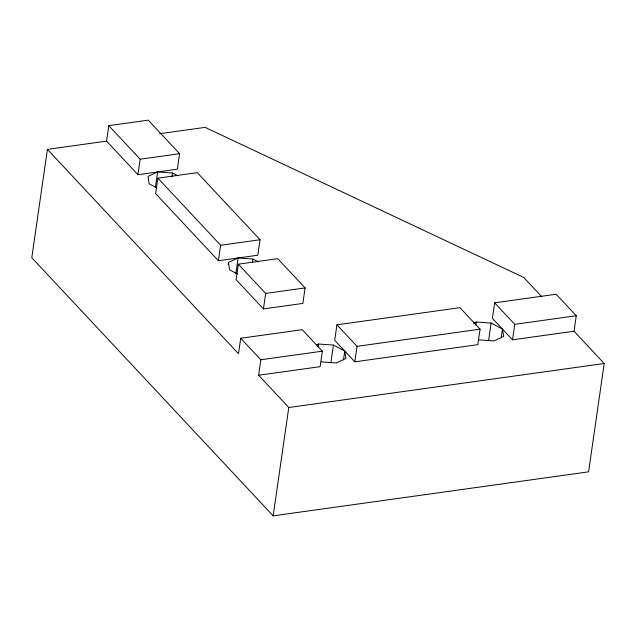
<?xml version="1.0" encoding="UTF-8"?>
<svg xmlns="http://www.w3.org/2000/svg" width="636" height="636" viewBox="0 0 636 636"><rect width="100%" height="100%" fill="white"/><g stroke="black" fill="none" stroke-linecap="round" stroke-linejoin="round"><path stroke-width="0.95" d="M106.554 141.128L108.78 125.65L148.212 120.148L179.591 153.705L177.357 169.184L137.933 174.685L106.554 141.128L47.414 149.381L31.8 257.723L273.17 515.852L588.586 471.84L604.2 363.498L574.03 331.229L576.256 315.75L556.142 294.237L494.641 302.823L492.407 318.302L512.521 339.815L574.03 331.229M137.933 174.685L140.159 159.207L108.78 125.65M155.391 187.548L157.649 171.935L172.507 172.992L177.738 175.759M157.863 178.136L155.629 193.614L218.387 260.728L257.819 255.227L260.045 239.748L197.287 172.634L157.863 178.136L220.62 245.25L218.387 260.728M171.943 176.895L172.507 172.992M228.149 264.409L228.427 262.461L238.103 257.978L252.961 259.035L258.192 261.801M235.853 273.591L238.103 257.978M238.317 264.179L236.091 279.657L263.447 308.913L302.871 303.412L305.097 287.933L277.749 258.677L238.317 264.179L265.673 293.435L263.447 308.913M240.726 338.257L260.84 359.769L258.614 375.24L320.115 366.662L322.349 351.183L302.235 329.671L240.726 338.257L238.5 353.735L47.414 149.381M252.54 261.968L252.961 259.035M273.17 515.852L288.784 407.509L258.614 375.24M318.135 346.946L318.557 344.02L333.415 345.078L344.76 351.064L345.936 358.466L336.261 362.949L321.403 361.892M330.887 362.647L333.415 345.078M336.929 324.829L334.703 340.308L354.816 361.82L477.827 344.656L480.053 329.178L459.939 307.665L336.929 324.829L357.042 346.342L354.816 361.82M343.488 359.849L344.76 351.064M475.847 324.94L476.269 322.015L491.127 323.072L502.464 329.058L503.64 336.46L493.965 340.944L479.107 339.878M488.591 340.642L491.127 323.072M501.2 337.843L502.464 329.058M512.521 339.815L514.755 324.336L494.641 302.823M157.649 171.935L147.973 176.418L149.15 183.82L156.997 187.962M316.8 344.831L318.557 344.02M473.629 323.239L476.269 322.015M159.556 133.735L205.118 127.375L523.746 277.455L541.848 296.813M140.159 159.207L179.591 153.705M220.62 245.25L260.045 239.748M265.673 293.435L305.097 287.933M260.84 359.769L322.349 351.183M357.042 346.342L480.053 329.178M514.755 324.336L576.256 315.75M288.784 407.509L604.2 363.498M237.451 274.005L229.604 269.863L228.427 262.461"/></g></svg>
